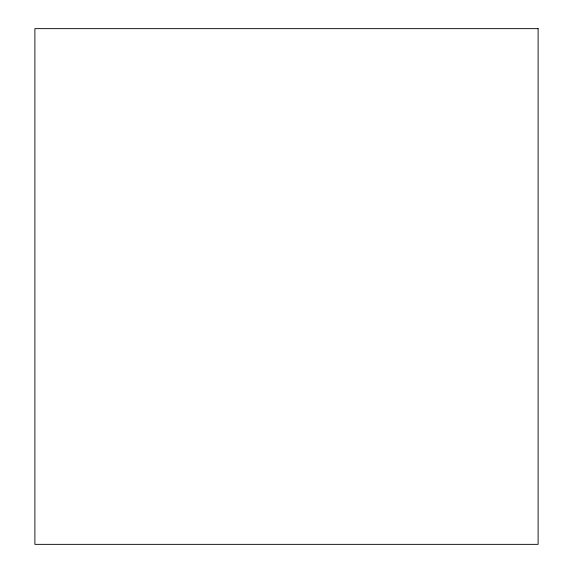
<?xml version="1.0" encoding="UTF-8"?>
<svg xmlns="http://www.w3.org/2000/svg" width="573" height="573" viewBox="0 0 573 573"><rect width="100%" height="100%" fill="white"/><g stroke="black" fill="none" stroke-linecap="round" stroke-linejoin="round"><path stroke-width="0.86" d="M538.111 28.65L34.889 28.65L34.889 544.35L538.111 544.35L538.111 28.65"/></g></svg>
